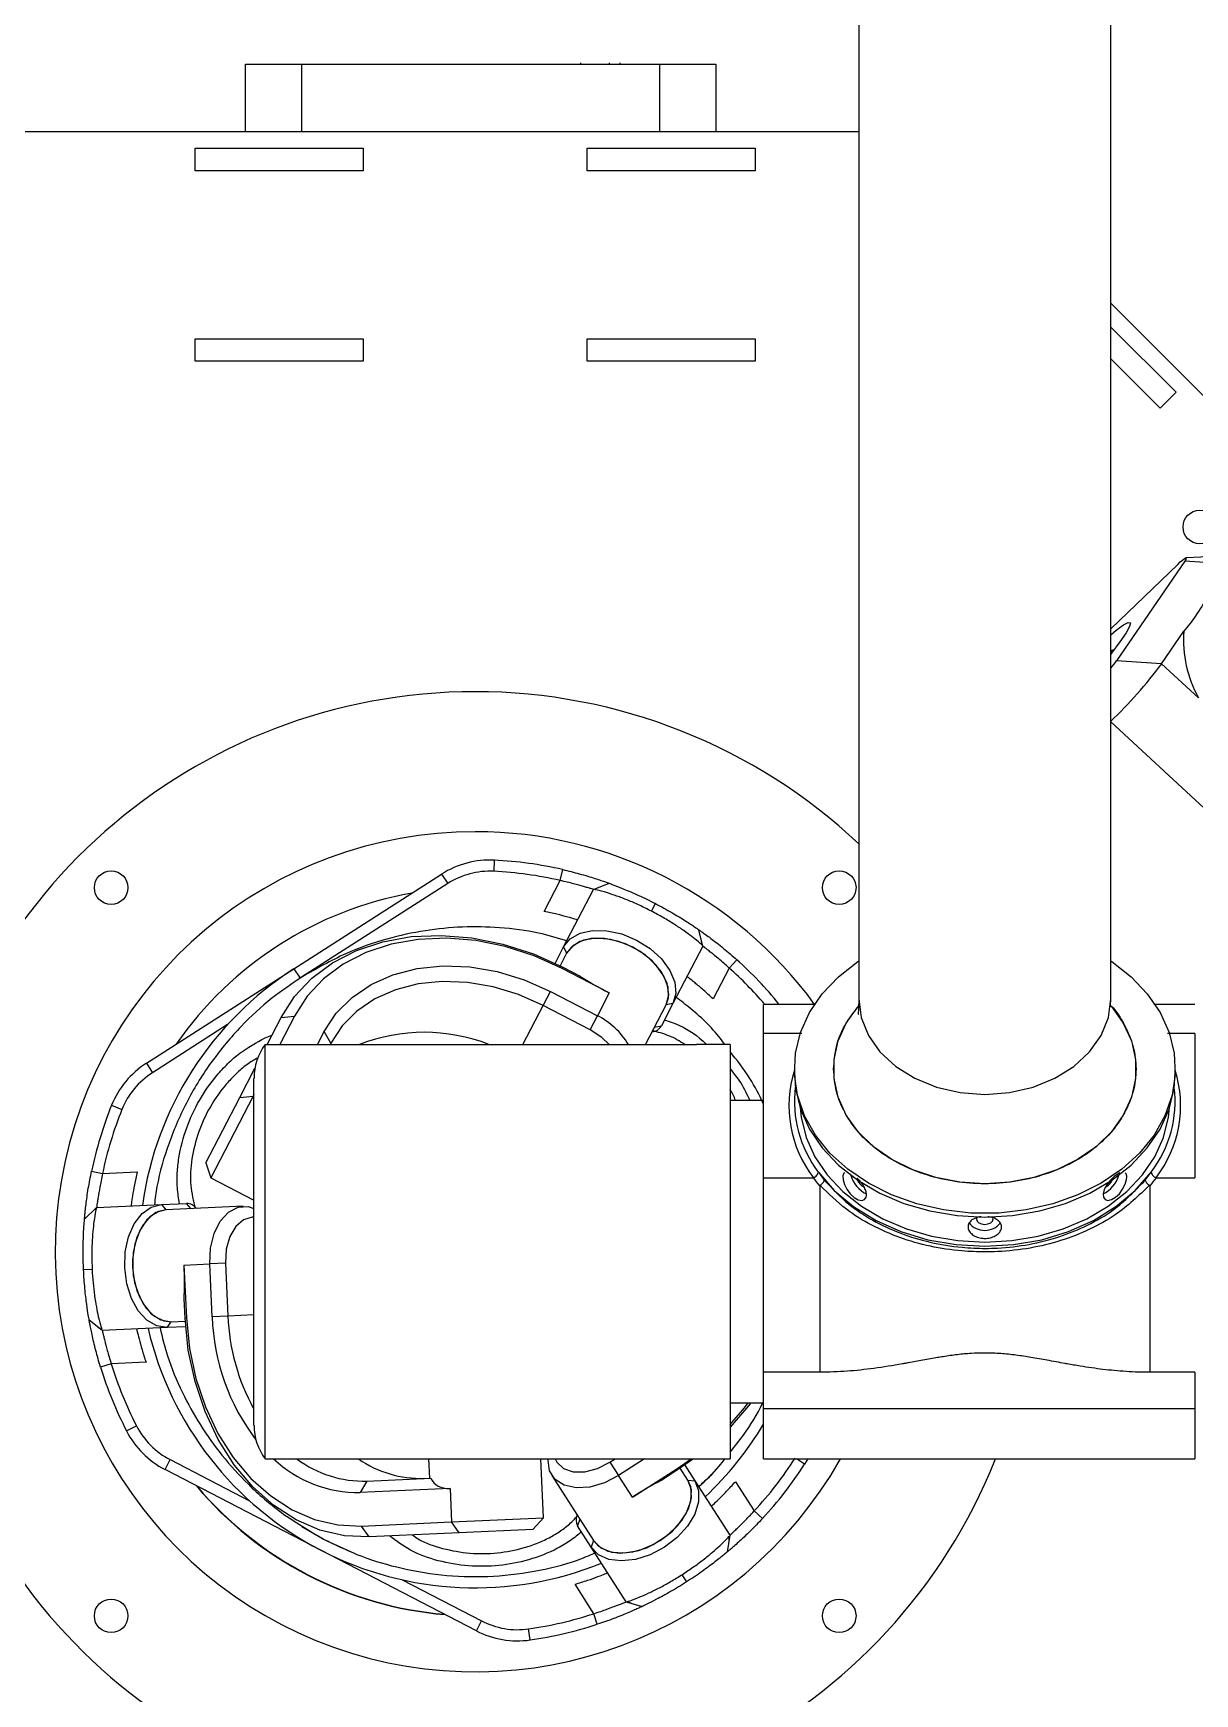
# Model space of a CAD drawing. Header units: millimetres. Extents: x 0 to 297, y 0 to 210.
# Drawn here: x 140.25 to 157.53, y 128.78 to 153.49 of the extents above; entities that cross this region are included whole.
import ezdxf

# ---------------------------------------------------------------- set-up
doc = ezdxf.new("R2010")
doc.units = ezdxf.units.MM

msp = doc.modelspace()

# ---------------------------------------------------------------- linework, layer by layer
at = {"color": 7, "linetype": 'Continuous', "lineweight": 25}
for p, q in [((152.53, 154.869), (152.53, 139.121)), ((156.28, 139.121), (156.28, 154.869)), ((143.405, 152.025), (143.405, 153.025)), ((143.405, 153.025), (144.239, 153.025)), ((144.239, 153.025), (149.572, 153.025)), ((144.239, 153.025), (144.239, 152.025)), ((148.393, 153.025), (148.393, 153.046)), ((148.815, 153.046), (148.815, 153.025)), ((148.98, 153.025), (148.98, 153.046)), ((149.572, 153.025), (150.405, 153.025)), ((149.572, 152.025), (149.572, 153.025)), ((150.405, 153.025), (150.405, 152.025)), ((139.918, 152.025), (152.53, 152.025)), ((142.655, 151.775), (145.155, 151.775)), ((142.655, 151.441), (142.655, 151.775)), ((142.655, 151.441), (142.655, 151.775)), ((142.655, 151.775), (145.155, 151.775)), ((145.155, 151.775), (145.155, 151.441)), ((145.155, 151.775), (145.155, 151.441)), ((148.489, 151.775), (150.989, 151.775)), ((148.489, 151.441), (148.489, 151.775)), ((148.489, 151.441), (148.489, 151.775)), ((148.489, 151.775), (150.989, 151.775)), ((150.989, 151.775), (150.989, 151.441)), ((150.989, 151.775), (150.989, 151.441)), ((145.155, 151.441), (142.655, 151.441)), ((145.155, 151.441), (142.655, 151.441)), ((150.989, 151.441), (148.489, 151.441)), ((150.989, 151.441), (148.489, 151.441)), ((156.28, 149.47), (159.786, 145.964)), ((156.28, 149.116), (157.252, 148.145)), ((156.28, 149.116), (157.252, 148.145)), ((142.655, 148.941), (145.155, 148.941)), ((142.655, 148.608), (142.655, 148.941)), ((142.655, 148.941), (145.155, 148.941)), ((142.655, 148.608), (142.655, 148.941)), ((145.155, 148.941), (145.155, 148.608)), ((145.155, 148.941), (145.155, 148.608)), ((148.489, 148.941), (150.989, 148.941)), ((148.489, 148.608), (148.489, 148.941)), ((148.489, 148.941), (150.989, 148.941)), ((148.489, 148.608), (148.489, 148.941)), ((150.989, 148.941), (150.989, 148.608)), ((150.989, 148.941), (150.989, 148.608)), ((145.155, 148.608), (142.655, 148.608)), ((145.155, 148.608), (142.655, 148.608)), ((150.989, 148.608), (148.489, 148.608)), ((150.989, 148.608), (148.489, 148.608)), ((157.016, 147.909), (156.28, 148.645)), ((157.016, 147.909), (156.28, 148.645)), ((157.252, 148.145), (157.016, 147.909)), ((157.252, 148.145), (157.016, 147.909)), ((156.28, 144.625), (157.277, 145.585)), ((157.38, 145.633), (156.366, 144.151)), ((158.05, 145.589), (157.38, 145.633)), ((158.099, 145.714), (157.399, 145.683)), ((157.037, 144.107), (157.366, 144.589)), ((156.327, 144.311), (156.28, 144.3)), ((157.037, 144.107), (156.366, 144.151)), ((157.586, 143.6), (157.037, 144.107)), ((156.28, 143.241), (159.322, 140.431)), ((147.107, 141.184), (147.099, 141.018)), ((144.126, 139.569), (146.323, 140.976)), ((146.413, 140.835), (144.236, 139.441)), ((146.323, 140.976), (146.413, 140.835)), ((147.848, 140.422), (148.086, 140.882)), ((148.086, 140.882), (148.124, 141.044)), ((148.581, 140.75), (148.814, 140.841)), ((148.137, 139.893), (148.581, 140.75)), ((148.655, 140.778), (148.595, 140.749)), ((149.445, 140.425), (149.504, 140.538)), ((150.209, 139.907), (150.149, 140.15)), ((148.011, 139.648), (148.137, 139.893)), ((148.137, 139.893), (148.182, 139.798)), ((150.209, 139.907), (149.765, 139.05)), ((150.2, 139.918), (150.19, 139.984)), ((148.182, 139.798), (148.085, 139.611)), ((150.714, 139.703), (150.603, 139.579)), ((141.929, 138.162), (144.126, 139.569)), ((144.126, 139.569), (144.216, 139.429)), ((144.23, 139.437), (144.202, 139.42)), ((148.127, 139.59), (148.117, 139.572)), ((148.816, 139.21), (148.117, 139.572)), ((148.127, 139.59), (148.382, 139.458)), ((150.603, 139.579), (150.364, 139.119)), ((147.833, 139.023), (147.941, 139.231)), ((147.941, 139.231), (148.64, 138.87)), ((148.816, 139.21), (148.64, 138.87)), ((144.132, 138.863), (143.914, 138.441)), ((143.935, 138.844), (144.132, 138.863)), ((147.532, 138.441), (147.833, 139.023)), ((148.532, 138.661), (147.833, 139.023)), ((148.532, 138.661), (148.64, 138.87)), ((149.357, 138.441), (149.662, 139.031)), ((149.765, 139.05), (149.593, 138.717)), ((149.765, 139.05), (149.662, 139.031)), ((151.876, 139.038), (151.114, 139.038)), ((157.53, 139.038), (156.921, 139.038)), ((143.138, 138.738), (142.019, 138.022)), ((143.726, 138.441), (143.935, 138.844)), ((144.477, 138.441), (144.576, 138.633)), ((144.675, 138.461), (144.576, 138.633)), ((149.49, 138.698), (149.593, 138.717)), ((151.114, 136.458), (151.114, 138.606)), ((151.684, 138.606), (151.114, 138.606)), ((157.53, 138.606), (157.122, 138.606)), ((157.53, 138.606), (157.53, 136.458)), ((157.53, 138.606), (157.53, 136.458)), ((143.697, 132.275), (143.697, 138.441)), ((143.697, 138.441), (150.114, 138.441)), ((143.697, 132.275), (143.697, 138.441)), ((143.698, 138.541), (143.798, 138.58)), ((144.675, 138.461), (144.665, 138.441)), ((150.614, 138.441), (150.114, 138.441)), ((150.614, 138.441), (150.614, 132.275)), ((141.929, 138.162), (142.019, 138.022)), ((143.319, 137.654), (143.543, 138.088)), ((143.53, 132.775), (143.53, 137.941)), ((151.572, 138.076), (151.572, 138.021)), ((157.239, 138.021), (157.239, 138.076)), ((142.815, 136.682), (143.319, 137.654)), ((143.516, 137.673), (142.887, 136.457)), ((143.319, 137.654), (143.516, 137.673)), ((143.53, 137.7), (143.516, 137.673)), ((143.53, 137.665), (143.516, 137.673)), ((141.411, 137.538), (141.566, 137.475)), ((151.114, 137.608), (150.614, 137.608)), ((142.815, 136.682), (142.887, 136.457)), ((141.113, 136.556), (141.276, 136.521)), ((141.276, 136.521), (141.794, 136.545)), ((142.887, 136.457), (143.53, 136.124)), ((151.114, 136.458), (151.856, 136.458)), ((151.929, 136.543), (152.017, 136.425)), ((156.794, 136.425), (156.882, 136.543)), ((156.955, 136.458), (157.53, 136.458)), ((141.189, 136.017), (141.009, 135.843)), ((141.184, 136.004), (141.132, 135.962)), ((141.189, 136.017), (142.153, 136.061)), ((142.153, 136.061), (142.528, 136.078)), ((142.153, 136.061), (142.221, 135.981)), ((143.369, 136.034), (142.221, 135.981)), ((142.595, 135.998), (142.528, 136.078)), ((154.53, 135.846), (154.527, 135.864)), ((142.489, 135.159), (142.872, 135.177)), ((142.489, 135.159), (142.525, 134.373)), ((143.106, 135.187), (142.872, 135.177)), ((142.908, 134.391), (142.872, 135.177)), ((143.106, 135.187), (143.142, 134.401)), ((141.122, 135.096), (140.995, 135.09)), ((142.505, 134.372), (142.492, 134.659)), ((143.53, 134.419), (143.142, 134.401)), ((141.273, 134.186), (141.078, 134.342)), ((141.211, 134.235), (141.267, 134.198)), ((142.237, 134.23), (141.273, 134.186)), ((142.237, 134.23), (142.297, 134.316)), ((142.513, 134.242), (142.237, 134.23)), ((142.297, 134.316), (142.507, 134.326)), ((142.505, 134.372), (142.525, 134.373)), ((143.142, 134.401), (142.908, 134.391)), ((141.406, 133.691), (141.247, 133.642)), ((141.924, 133.715), (141.406, 133.691)), ((151.952, 133.564), (151.114, 133.564)), ((151.114, 133.021), (151.114, 133.564)), ((157.53, 133.564), (156.859, 133.564)), ((157.53, 133.564), (157.53, 133.021)), ((157.53, 133.564), (157.53, 133.021)), ((150.614, 133.108), (151.114, 133.108)), ((157.53, 133.021), (151.114, 133.021)), ((151.114, 132.275), (151.114, 133.021)), ((157.53, 133.021), (157.53, 132.275)), ((157.53, 133.021), (157.53, 132.275)), ((141.634, 132.692), (141.782, 132.768)), ((142.207, 132.117), (142.283, 132.265)), ((142.283, 132.265), (143.463, 131.654)), ((143.697, 132.275), (150.114, 132.275)), ((146.129, 132.275), (146.143, 131.99)), ((147.838, 131.4), (147.798, 132.275)), ((148.828, 132.225), (148.905, 132.275)), ((148.828, 132.225), (148.954, 132.028)), ((149.34, 132.275), (148.954, 132.028)), ((149.823, 132.129), (150.036, 132.275)), ((150.071, 132.275), (149.834, 132.112)), ((149.943, 132.184), (150.091, 131.952)), ((150.114, 132.275), (150.614, 132.275)), ((151.114, 132.275), (157.53, 132.275)), ((151.725, 132.198), (151.606, 132.275)), ((151.771, 132.275), (151.725, 132.198)), ((144.523, 130.918), (142.207, 132.117)), ((145.208, 131.947), (145.109, 131.776)), ((145.208, 131.947), (146.164, 131.991)), ((147.964, 132.029), (148.583, 131.062)), ((149.161, 131.705), (148.954, 132.028)), ((149.161, 131.705), (149.823, 132.129)), ((149.834, 132.112), (149.593, 131.957)), ((149.834, 132.112), (149.823, 132.129)), ((149.987, 131.96), (149.874, 132.137)), ((149.987, 131.96), (150.091, 131.952)), ((150.091, 131.952), (150.612, 131.139)), ((150.694, 131.937), (150.974, 131.501)), ((146.448, 131.837), (145.109, 131.776)), ((146.448, 131.837), (146.47, 131.338)), ((150.974, 131.501), (151.096, 131.388)), ((144.245, 131.269), (144.562, 131.086)), ((145.132, 131.276), (146.47, 131.338)), ((145.246, 131.115), (145.132, 131.276)), ((146.47, 131.338), (147.838, 131.4)), ((146.585, 131.176), (146.47, 131.338)), ((147.679, 131.226), (146.585, 131.176)), ((147.679, 131.226), (147.838, 131.4)), ((148.381, 131.378), (148.345, 131.279)), ((148.547, 130.963), (148.345, 131.279)), ((144.585, 131.073), (144.615, 131.058)), ((144.657, 131.036), (144.975, 130.891)), ((146.585, 131.176), (145.246, 131.115)), ((148.583, 131.062), (148.547, 130.963)), ((149.068, 130.15), (148.547, 130.963)), ((150.612, 131.139), (150.574, 130.891)), ((150.6, 131.06), (150.604, 131.127)), ((146.84, 129.718), (144.523, 130.918)), ((145.737, 130.477), (146.917, 129.866)), ((149.899, 130.553), (149.967, 130.445)), ((148.587, 129.973), (148.308, 130.41)), ((148.639, 129.815), (148.587, 129.973)), ((149.068, 130.15), (149.308, 130.081)), ((149.082, 130.152), (149.144, 130.128)), ((146.84, 129.718), (146.917, 129.866)), ((147.64, 129.582), (147.617, 129.747))]:
    msp.add_line(p, q, dxfattribs=at)
at = {"color": 7, "linetype": 'Continuous', "lineweight": 25, "flags": 128}
for points in [[(157.277, 145.585), (157.315, 145.621), (157.348, 145.649), (157.373, 145.669), (157.392, 145.681), (157.402, 145.683), (157.403, 145.675), (157.395, 145.658), (157.38, 145.633)], [(156.28, 144.537), (156.361, 144.604), (156.47, 144.685), (156.541, 144.722), (156.572, 144.714), (156.561, 144.661), (156.508, 144.565), (156.417, 144.431), (156.29, 144.263), (156.28, 144.251)], [(156.28, 144.299), (156.293, 144.289), (156.285, 144.257)], [(148.137, 139.893), (148.235, 140.014), (148.382, 140.098), (148.567, 140.139), (148.779, 140.135), (149.002, 140.086), (149.222, 139.994), (149.424, 139.868), (149.593, 139.714), (149.719, 139.543), (149.792, 139.368), (149.808, 139.2), (149.765, 139.05)], [(143.935, 138.844), (144.135, 139.156), (144.392, 139.429), (144.701, 139.659), (145.055, 139.841), (145.448, 139.971), (145.871, 140.046), (146.315, 140.065), (146.772, 140.028), (147.233, 139.934), (147.688, 139.788), (148.127, 139.59)], [(148.117, 139.572), (147.7, 139.76), (147.268, 139.899), (146.83, 139.988), (146.395, 140.023), (145.972, 140.005), (145.57, 139.934), (145.197, 139.81), (144.86, 139.637), (144.567, 139.419), (144.322, 139.159), (144.132, 138.863)], [(149.662, 139.031), (149.702, 139.181), (149.678, 139.349), (149.593, 139.523), (149.454, 139.688), (149.271, 139.831), (149.061, 139.94), (148.839, 140.006), (148.624, 140.025), (148.433, 139.994), (148.281, 139.916), (148.182, 139.798)], [(149.168, 139.89), (148.96, 139.976), (148.748, 140.02), (148.549, 140.019), (148.378, 139.973), (148.248, 139.886), (148.182, 139.798)], [(149.662, 139.031), (149.697, 139.136), (149.692, 139.293), (149.631, 139.459), (149.517, 139.622), (149.359, 139.769), (149.168, 139.89)], [(144.576, 138.633), (144.755, 138.906), (144.99, 139.142), (145.273, 139.335), (145.598, 139.48), (145.958, 139.573), (146.343, 139.612), (146.743, 139.597), (147.15, 139.527), (147.553, 139.404), (147.941, 139.231)], [(156.28, 139.686), (156.296, 139.675), (156.583, 139.45), (156.824, 139.195), (157.013, 138.916), (157.147, 138.619), (157.222, 138.311), (157.237, 137.997), (157.192, 137.686), (157.087, 137.382), (156.925, 137.094), (156.71, 136.826), (156.445, 136.585), (156.137, 136.376), (155.792, 136.203), (155.418, 136.07), (155.021, 135.98), (154.612, 135.934), (154.199, 135.934), (153.789, 135.98), (153.393, 136.07), (153.019, 136.203), (152.674, 136.376), (152.366, 136.585), (152.101, 136.826), (151.886, 137.094), (151.724, 137.382), (151.619, 137.686), (151.574, 137.997), (151.589, 138.311), (151.664, 138.619), (151.798, 138.916), (151.987, 139.195), (152.228, 139.45), (152.515, 139.675), (152.53, 139.686)], [(147.833, 139.023), (147.469, 139.185), (147.091, 139.3), (146.709, 139.366), (146.333, 139.38), (145.972, 139.343), (145.634, 139.256), (145.329, 139.12), (145.063, 138.939), (144.843, 138.718), (144.675, 138.461)], [(152.53, 139.121), (152.566, 138.844), (152.673, 138.577), (152.846, 138.331), (153.08, 138.116), (153.364, 137.939), (153.688, 137.808), (154.04, 137.727), (154.405, 137.7), (154.771, 137.727), (155.123, 137.808), (155.447, 137.939), (155.731, 138.116), (155.964, 138.331), (156.138, 138.577), (156.244, 138.844), (156.28, 139.121), (156.28, 139.121)], [(156.273, 139.027), (156.289, 139.009), (156.466, 138.761), (156.587, 138.494), (156.648, 138.217), (156.648, 137.935), (156.587, 137.657), (156.466, 137.391), (156.289, 137.143), (156.061, 136.921), (155.787, 136.73), (155.476, 136.576), (155.136, 136.463), (154.776, 136.394), (154.405, 136.37), (154.035, 136.394), (153.675, 136.463), (153.334, 136.576), (153.023, 136.73), (152.75, 136.921), (152.522, 137.143), (152.345, 137.391), (152.224, 137.657), (152.163, 137.935), (152.163, 138.217), (152.224, 138.494), (152.345, 138.761), (152.504, 138.988)], [(148.816, 138.441), (148.705, 138.548), (148.532, 138.661)], [(151.572, 138.021), (151.589, 137.787), (151.664, 137.478), (151.798, 137.181), (151.987, 136.903), (152.228, 136.648), (152.515, 136.422), (152.842, 136.23), (153.203, 136.077), (153.589, 135.965), (153.993, 135.897), (154.405, 135.874)], [(154.405, 135.874), (154.818, 135.897), (155.222, 135.965), (155.608, 136.077), (155.969, 136.23), (156.296, 136.422), (156.583, 136.648), (156.824, 136.903), (157.013, 137.181), (157.147, 137.478), (157.222, 137.787), (157.239, 138.021)], [(151.658, 137.497), (151.672, 137.359), (151.745, 137.059), (151.874, 136.771), (152.058, 136.501), (152.292, 136.253), (152.57, 136.034), (152.888, 135.848), (153.238, 135.699), (153.613, 135.59), (154.005, 135.524), (154.405, 135.502)], [(154.405, 135.502), (154.806, 135.524), (155.198, 135.59), (155.573, 135.699), (155.923, 135.848), (156.24, 136.034), (156.519, 136.253), (156.753, 136.501), (156.936, 136.771), (157.066, 137.059), (157.139, 137.359), (157.153, 137.497)], [(151.929, 136.543), (152.166, 136.271), (152.454, 136.029), (152.787, 135.824), (153.158, 135.658), (153.558, 135.537), (153.977, 135.464), (154.405, 135.439), (154.834, 135.464), (155.253, 135.537), (155.653, 135.658), (156.023, 135.824), (156.357, 136.029), (156.645, 136.271), (156.882, 136.543)], [(152.317, 136.531), (152.308, 136.526), (152.293, 136.487), (152.296, 136.43), (152.317, 136.361), (152.354, 136.288), (152.404, 136.22), (152.462, 136.166), (152.521, 136.132), (152.575, 136.121), (152.617, 136.134), (152.641, 136.17), (152.646, 136.202), (152.646, 136.202)], [(156.416, 136.53), (156.389, 136.519), (156.33, 136.477), (156.272, 136.42), (156.221, 136.353), (156.184, 136.285), (156.166, 136.221), (156.17, 136.169), (156.195, 136.134), (156.237, 136.121), (156.291, 136.133), (156.351, 136.168), (156.408, 136.222), (156.457, 136.289), (156.494, 136.362), (156.515, 136.431), (156.519, 136.47), (156.519, 136.47)], [(142.237, 134.23), (142.084, 134.254), (141.937, 134.339), (141.809, 134.479), (141.707, 134.664), (141.638, 134.882), (141.607, 135.118), (141.616, 135.356), (141.664, 135.58), (141.749, 135.774), (141.865, 135.925), (142.002, 136.023), (142.153, 136.061)], [(142.221, 135.981), (142.072, 135.94), (141.938, 135.835), (141.83, 135.675), (141.756, 135.472), (141.724, 135.243), (141.735, 135.006), (141.788, 134.78), (141.88, 134.585), (142.002, 134.435), (142.145, 134.343), (142.297, 134.316)], [(142.221, 135.981), (142.113, 135.958), (141.979, 135.876), (141.866, 135.74), (141.782, 135.56), (141.733, 135.349), (141.724, 135.124)], [(142.872, 135.177), (142.883, 135.412), (142.936, 135.631), (143.028, 135.814), (143.15, 135.948), (143.293, 136.022), (143.445, 136.029), (143.53, 136.003)], [(143.53, 135.873), (143.504, 135.873), (143.373, 135.834), (143.258, 135.734), (143.17, 135.583), (143.118, 135.394), (143.106, 135.187)], [(154.283, 135.863), (154.28, 135.846), (154.29, 135.815), (154.317, 135.788), (154.358, 135.771), (154.405, 135.764), (154.453, 135.771), (154.494, 135.788), (154.521, 135.815), (154.53, 135.846)], [(141.724, 135.124), (141.754, 134.9), (141.822, 134.695), (141.922, 134.523), (142.047, 134.398), (142.188, 134.328), (142.297, 134.316)], [(145.246, 131.115), (144.877, 131.132), (144.511, 131.218), (144.158, 131.37), (143.823, 131.586), (143.515, 131.861), (143.238, 132.19), (142.999, 132.566), (142.803, 132.98), (142.653, 133.426), (142.553, 133.893), (142.505, 134.372)], [(142.525, 134.373), (142.571, 133.917), (142.666, 133.473), (142.809, 133.05), (142.995, 132.656), (143.222, 132.299), (143.485, 131.986), (143.779, 131.725), (144.097, 131.519), (144.433, 131.374), (144.78, 131.293), (145.132, 131.276)], [(150.614, 132.786), (150.828, 133.036), (150.882, 133.108)], [(150.923, 133.108), (150.891, 133.066), (150.614, 132.748)], [(148.954, 132.028), (148.745, 131.919), (148.529, 131.856), (148.324, 131.844), (148.147, 131.883), (148.012, 131.97), (147.93, 132.098), (147.907, 132.257), (147.908, 132.275)], [(148.011, 132.275), (148.035, 132.227), (148.134, 132.133), (148.278, 132.083), (148.454, 132.083), (148.643, 132.132), (148.828, 132.225)], [(150.091, 131.952), (150.147, 131.806), (150.147, 131.637), (150.09, 131.456), (149.981, 131.275), (149.826, 131.106), (149.637, 130.961), (149.427, 130.85), (149.209, 130.78), (148.998, 130.757), (148.81, 130.781), (148.656, 130.851), (148.547, 130.963)], [(148.583, 131.062), (148.693, 130.953), (148.851, 130.889), (149.044, 130.876), (149.256, 130.914), (149.471, 131.001), (149.671, 131.129), (149.839, 131.287), (149.963, 131.464), (150.032, 131.645), (150.04, 131.815), (149.987, 131.96)], [(149.574, 131.06), (149.752, 131.198), (149.896, 131.359), (149.995, 131.532), (150.041, 131.703), (150.031, 131.859), (149.987, 131.96)], [(148.583, 131.062), (148.657, 130.979), (148.795, 130.905), (148.969, 130.875), (149.167, 130.892), (149.374, 130.955), (149.574, 131.06)]]:
    msp.add_lwpolyline(points, dxfattribs=at)
at = {"color": 7, "linetype": 'Continuous', "lineweight": 25}
for centre in [(157.605, 146.141), (141.405, 140.775), (152.239, 140.775), (141.405, 129.941), (152.239, 129.941)]:
    msp.add_circle(centre, 0.25, dxfattribs=at)
for centre, radius, start, end in [((159.12, 144.459), 1.758, 175.7626, 209.2333), ((151.533, 148.214), 6.868, 313.6695, 323.2705), ((155.159, 145.006), 1.48, 319.2791, 324.6723), ((146.822, 135.358), 8.333, 90, 338.2844), ((146.822, 135.358), 8.333, 46.7644, 90), ((146.822, 135.358), 6.25, 90, 330.4401), ((146.822, 135.358), 6.25, 36.0837, 90), ((147.042, 139.853), 1.333, 87.1985, 122.6295), ((146.822, 135.358), 5.833, 77.107, 87.1985), ((147.042, 139.853), 1.167, 87.1985, 122.6295), ((146.822, 135.358), 5.667, 77.107, 87.1985), ((146.822, 135.358), 5.417, 100.0096, 145.2494), ((146.822, 135.358), 5.833, 39.1907, 48.152), ((146.822, 135.358), 5, 122.6295, 172.0655), ((146.822, 135.358), 5.667, 40.5706, 48.152), ((148.162, 137.892), 1.088, 30.3048, 63.9283), ((146.064, 135.98), 2.643, 68.6579, 111.3421), ((149.437, 138.811), 0.182, 275.3697, 328.9775), ((144.364, 137.941), 0.833, 143.1301, 180), ((142.648, 137.039), 1.333, 122.6295, 158.0604), ((142.648, 137.039), 1.167, 122.6295, 158.0604), ((153.251, 137.531), 1.76, 162.5995, 217.5369), ((155.559, 137.531), 1.76, 322.4631, 17.4005), ((153.308, 137.595), 1.735, 173.0666, 217.3015), ((155.512, 137.592), 1.725, 322.5748, 7.0571), ((146.822, 135.358), 5.833, 158.0604, 168.152), ((146.822, 135.358), 5.667, 158.0604, 168.152), ((152.842, 136.621), 0.449, 196.1596, 243.7401), ((152.716, 136.525), 0.231, 204.827, 242.2544), ((155.969, 136.622), 0.449, 295.9082, 343.7917), ((156.094, 136.525), 0.232, 298.0842, 335.1406), ((142.525, 135.896), 0.182, 35.3697, 88.9775), ((154.405, 135.974), 0.299, 218.7244, 321.1441), ((146.822, 135.358), 5, 193.1935, 292.0655), ((146.108, 134.495), 3.201, 181.8599, 217.2545), ((146.259, 134.523), 3.119, 182.2378, 208.7393), ((146.822, 135.358), 5.667, 197.107, 207.1985), ((146.822, 135.358), 5.833, 197.107, 207.1985), ((142.82, 133.301), 1.333, 207.1985, 242.6295), ((142.82, 133.301), 1.167, 207.1985, 242.6295), ((144.364, 132.775), 0.833, 180, 216.8699), ((146.822, 135.358), 5, 313.1935, 329.13), ((145.078, 133.604), 1.828, 226.6295, 270.9637), ((145.158, 133.588), 1.642, 233.1279, 271.7338), ((146.013, 133.617), 1.631, 235.3597, 271.8078), ((146.822, 135.358), 5.667, 317.107, 327.1985), ((146.822, 135.358), 5.833, 317.107, 327.1985), ((146.822, 135.358), 5.417, 220.0096, 265.2494), ((146.822, 135.358), 5.413, 220.1139, 265.1451), ((148.505, 131.367), 0.182, 155.3697, 208.9775), ((146.822, 135.358), 5.667, 278.0604, 288.152), ((147.453, 130.902), 1.333, 242.6295, 278.0604), ((147.453, 130.902), 1.167, 242.6295, 278.0604), ((146.822, 135.358), 5.833, 278.0604, 288.152)]:
    msp.add_arc(centre, radius, start, end, dxfattribs=at)
for centre, major_axis, ratio, start_param, end_param in [((148.863, 139.301), (0.74, -0.383), 0.123257, 4.068888, 4.712389), ((142.387, 135.154), (-0.038, 0.832), 0.123257, 4.068888, 4.712389), ((146.944, 132.694), (0.72, 0.789), 0.466308, 2.934424, 3.577925), ((149.216, 131.619), (0.702, 0.449), 0.123257, 0.927295, 1.570796)]:
    msp.add_ellipse(centre, major_axis=major_axis, ratio=ratio, start_param=start_param, end_param=end_param, dxfattribs=at)
for points, knots in [([(157.721, 145.108), (157.664, 145.008), (157.564, 144.834), (157.426, 144.662), (157.366, 144.589)], [0, 0, 0, 0, 0.571345, 1, 1, 1, 1]), ([(148.581, 140.75), (148.579, 140.75), (148.575, 140.751), (148.545, 140.761), (148.498, 140.775), (148.418, 140.798), (148.312, 140.827), (148.191, 140.857), (148.122, 140.873), (148.086, 140.882)], [0, 0, 0, 0, 0.12686, 0.25359, 0.380356, 0.507326, 0.733758, 0.861976, 1, 1, 1, 1]), ([(148.124, 141.044), (148.208, 141.024), (148.339, 140.992), (148.498, 140.946), (148.608, 140.912), (148.698, 140.882), (148.764, 140.859), (148.807, 140.843), (148.812, 140.842), (148.814, 140.841)], [0, 0, 0, 0, 0.2349248, 0.3651316, 0.4917496, 0.6198952, 0.7475113, 0.8731456, 1, 1, 1, 1]), ([(148.814, 140.841), (148.832, 140.834), (148.868, 140.821), (148.997, 140.771), (149.134, 140.714), (149.251, 140.662), (149.376, 140.604), (149.461, 140.56), (149.504, 140.538)], [0, 0, 0, 0, 0.263778, 0.520193, 0.645554, 0.765528, 0.883381, 1, 1, 1, 1]), ([(149.445, 140.425), (149.385, 140.455), (149.265, 140.516), (149.087, 140.592), (148.923, 140.654), (148.759, 140.708), (148.634, 140.743), (148.614, 140.744), (148.606, 140.745)], [0, 0, 0, 0, 0.140087, 0.282914, 0.430545, 0.584852, 0.828685, 1, 1, 1, 1]), ([(148.346, 140.295), (148.344, 140.295), (148.34, 140.297), (148.3, 140.309), (148.209, 140.336), (148.043, 140.38), (147.913, 140.408), (147.848, 140.422)], [0, 0, 0, 0, 0.124942, 0.251618, 0.500249, 0.74902, 1, 1, 1, 1]), ([(150.209, 139.907), (150.202, 139.916), (150.188, 139.933), (150.073, 140.028), (149.933, 140.132), (149.788, 140.229), (149.623, 140.33), (149.504, 140.393), (149.445, 140.425)], [0, 0, 0, 0, 0.25905, 0.477364, 0.615229, 0.747147, 0.87479, 1, 1, 1, 1]), ([(149.504, 140.538), (149.546, 140.516), (149.631, 140.471), (149.751, 140.403), (149.86, 140.338), (149.986, 140.259), (150.102, 140.182), (150.133, 140.161), (150.149, 140.15)], [0, 0, 0, 0, 0.116332, 0.233867, 0.353896, 0.479334, 0.735522, 1, 1, 1, 1]), ([(148.185, 139.985), (148.046, 140.026), (147.72, 140.123), (147.196, 140.186), (146.632, 140.199), (146.069, 140.144), (145.486, 140.016), (144.861, 139.799), (144.458, 139.568), (144.242, 139.445)], [0, 0, 0, 0, 0.106002, 0.248615, 0.383545, 0.518471, 0.661074, 0.819028, 1, 1, 1, 1]), ([(150.149, 140.15), (150.151, 140.148), (150.155, 140.145), (150.192, 140.119), (150.249, 140.079), (150.324, 140.023), (150.415, 139.954), (150.545, 139.85), (150.648, 139.761), (150.714, 139.703)], [0, 0, 0, 0, 0.1262094, 0.2514771, 0.3784105, 0.5059345, 0.6324936, 0.7626466, 1, 1, 1, 1]), ([(150.603, 139.579), (150.575, 139.604), (150.522, 139.651), (150.427, 139.732), (150.342, 139.802), (150.277, 139.854), (150.239, 139.884), (150.214, 139.903), (150.211, 139.905), (150.209, 139.907)], [0, 0, 0, 0, 0.138551, 0.267333, 0.494989, 0.621274, 0.747426, 0.873613, 1, 1, 1, 1]), ([(144.242, 139.445), (144.092, 139.343), (143.77, 139.125), (143.32, 138.708), (142.893, 138.201), (142.529, 137.617), (142.257, 136.986), (142.099, 136.46), (142.06, 136.147), (142.049, 136.056)], [0, 0, 0, 0, 0.130814, 0.279538, 0.440197, 0.60682, 0.773439, 0.934086, 1, 1, 1, 1]), ([(150.364, 139.119), (150.315, 139.164), (150.218, 139.254), (150.086, 139.364), (150.012, 139.423), (149.978, 139.448), (149.975, 139.451), (149.974, 139.452)], [0, 0, 0, 0, 0.250784, 0.499275, 0.748127, 0.874983, 1, 1, 1, 1]), ([(150.538, 138.441), (150.525, 138.459), (150.381, 138.658), (150.136, 138.897), (149.886, 139.087), (149.813, 139.142)], [0, 0, 0, 0, 0.066514, 0.728835, 1, 1, 1, 1]), ([(152.53, 139.121), (152.53, 139.08), (152.528, 139.003), (152.524, 138.925), (152.52, 138.885), (152.526, 138.89), (152.527, 138.89)], [0, 0, 0, 0, 0.358056, 0.670905, 0.935157, 1, 1, 1, 1]), ([(156.269, 139.031), (156.271, 139.034), (156.281, 139.051), (156.281, 139.09), (156.28, 139.121)], [0, 0, 0, 0, 0.198234, 1, 1, 1, 1]), ([(151.114, 138.606), (151.114, 138.699), (151.114, 138.841), (151.114, 138.951), (151.114, 139.024), (151.114, 139.031), (151.114, 139.036)], [0, 0, 0, 0, 0.335456, 0.509615, 0.693993, 1, 1, 1, 1]), ([(156.268, 139.031), (156.271, 139.028), (156.367, 138.94), (156.492, 138.73), (156.628, 138.411), (156.67, 138.076), (156.626, 137.741), (156.497, 137.419), (156.288, 137.122), (156.007, 136.862), (155.663, 136.649), (155.272, 136.49), (154.847, 136.392), (154.405, 136.359), (153.964, 136.392), (153.539, 136.49), (153.147, 136.649), (152.804, 136.862), (152.522, 137.122), (152.314, 137.419), (152.18, 137.741), (152.164, 137.964), (152.155, 138.076)], [0, 0, 0, 0, 0.001466, 0.05402, 0.106575, 0.159129, 0.211683, 0.264238, 0.316792, 0.369347, 0.421901, 0.474456, 0.52701, 0.579565, 0.632119, 0.684673, 0.737228, 0.789782, 0.842337, 0.894891, 0.947446, 1, 1, 1, 1]), ([(152.155, 138.076), (152.164, 138.187), (152.181, 138.41), (152.309, 138.731), (152.456, 138.921), (152.528, 139.014)], [0, 0, 0, 0, 0.336858, 0.673715, 1, 1, 1, 1]), ([(149.942, 138.441), (149.904, 138.466), (149.791, 138.539), (149.627, 138.603), (149.502, 138.636), (149.463, 138.646)], [0, 0, 0, 0, 0.2615935, 0.7647872, 1, 1, 1, 1]), ([(149.639, 138.806), (149.677, 138.794), (149.865, 138.739), (150.081, 138.614), (150.231, 138.474), (150.265, 138.441)], [0, 0, 0, 0, 0.165063, 0.807793, 1, 1, 1, 1]), ([(142.424, 136.074), (142.411, 136.152), (142.384, 136.302), (142.386, 136.531), (142.418, 136.832), (142.515, 137.202), (142.708, 137.617), (142.927, 137.933), (143.138, 138.158), (143.368, 138.364), (143.567, 138.47), (143.698, 138.541)], [0, 0, 0, 0, 0.081317, 0.155973, 0.231604, 0.386932, 0.538177, 0.689419, 0.77042, 0.848982, 1, 1, 1, 1]), ([(143.592, 138.243), (143.534, 138.211), (143.413, 138.145), (143.26, 138.004), (143.069, 137.804), (142.869, 137.519), (142.695, 137.143), (142.597, 136.745), (142.571, 136.357), (142.628, 136.115), (142.655, 136.001)], [0, 0, 0, 0, 0.076425, 0.158653, 0.238327, 0.394898, 0.556159, 0.712327, 0.864117, 1, 1, 1, 1]), ([(151.114, 137.556), (151.05, 137.685), (150.912, 137.964), (150.718, 138.208), (150.614, 138.339)], [0, 0, 0, 0, 0.462983, 1, 1, 1, 1]), ([(150.614, 138.079), (150.67, 138.011), (150.789, 137.867), (150.867, 137.697), (150.908, 137.608)], [0, 0, 0, 0, 0.473235, 1, 1, 1, 1]), ([(150.697, 137.608), (150.674, 137.665), (150.651, 137.722), (150.614, 137.77), (150.614, 137.77)], [0, 0, 0, 0, 0.994782, 1, 1, 1, 1]), ([(141.009, 135.843), (141.009, 135.846), (141.01, 135.851), (141.013, 135.896), (141.02, 135.965), (141.031, 136.059), (141.045, 136.172), (141.07, 136.336), (141.096, 136.47), (141.113, 136.556)], [0, 0, 0, 0, 0.126209, 0.251477, 0.378411, 0.505935, 0.632494, 0.762647, 1, 1, 1, 1]), ([(141.276, 136.521), (141.269, 136.485), (141.255, 136.416), (141.232, 136.293), (141.213, 136.185), (141.201, 136.102), (141.194, 136.054), (141.19, 136.023), (141.19, 136.019), (141.189, 136.017)], [0, 0, 0, 0, 0.138551, 0.267332, 0.494989, 0.621273, 0.747426, 0.873613, 1, 1, 1, 1]), ([(141.794, 136.545), (141.779, 136.48), (141.75, 136.351), (141.721, 136.182), (141.707, 136.088), (141.701, 136.046), (141.701, 136.042), (141.701, 136.04)], [0, 0, 0, 0, 0.2507843, 0.4992754, 0.7481275, 0.874983, 1, 1, 1, 1]), ([(151.114, 133.564), (151.114, 133.658), (151.114, 133.843), (151.114, 134.128), (151.114, 134.395), (151.114, 134.636), (151.114, 134.933), (151.114, 135.223), (151.114, 135.497), (151.114, 135.7), (151.114, 135.902), (151.114, 136.172), (151.114, 136.343), (151.114, 136.458)], [0, 0, 0, 0, 0.125251, 0.248602, 0.334721, 0.417798, 0.498535, 0.628852, 0.689856, 0.748951, 0.813023, 0.874513, 1, 1, 1, 1]), ([(151.952, 136.339), (151.919, 136.379), (151.886, 136.42), (151.856, 136.458), (151.856, 136.458)], [0, 0, 0, 0, 0.999972, 1, 1, 1, 1]), ([(151.955, 136.347), (151.963, 136.352), (151.978, 136.362), (151.998, 136.382), (152.012, 136.403), (152.017, 136.417), (152.017, 136.424), (152.017, 136.425)], [0, 0, 0, 0, 0.239066, 0.478129, 0.717267, 0.98235, 1, 1, 1, 1]), ([(152.017, 136.425), (152.133, 136.3), (152.341, 136.075), (152.736, 135.817), (153.144, 135.626), (153.593, 135.49), (154.02, 135.421), (154.359, 135.405), (154.692, 135.414), (155.069, 135.459), (155.521, 135.574), (155.944, 135.748), (156.399, 136.011), (156.644, 136.268), (156.794, 136.425)], [0, 0, 0, 0, 0.1037101, 0.1866316, 0.2719594, 0.3548795, 0.4402039, 0.5015998, 0.5336866, 0.6165938, 0.701905, 0.784283, 0.8690173, 1, 1, 1, 1]), ([(152.646, 136.202), (152.644, 136.222), (152.639, 136.261), (152.606, 136.331), (152.561, 136.397), (152.525, 136.434), (152.508, 136.451)], [0, 0, 0, 0, 0.2588403, 0.5176547, 0.7771424, 1, 1, 1, 1]), ([(156.519, 136.47), (156.517, 136.488), (156.515, 136.516), (156.499, 136.527), (156.493, 136.531)], [0, 0, 0, 0, 0.615318, 1, 1, 1, 1]), ([(156.794, 136.425), (156.794, 136.424), (156.794, 136.417), (156.799, 136.403), (156.813, 136.382), (156.833, 136.362), (156.848, 136.352), (156.856, 136.347)], [0, 0, 0, 0, 0.01765, 0.282735, 0.521873, 0.760935, 1, 1, 1, 1]), ([(156.955, 136.458), (156.955, 136.458), (156.925, 136.42), (156.892, 136.379), (156.859, 136.339)], [0, 0, 0, 0, 0.000028, 1, 1, 1, 1]), ([(151.955, 136.347), (151.954, 136.346), (151.953, 136.345), (151.952, 136.343), (151.952, 136.341), (151.952, 136.339), (151.952, 136.339)], [0, 0, 0, 0, 0.1852018, 0.4225688, 0.8556095, 1, 1, 1, 1]), ([(151.952, 136.339), (151.952, 136.294), (151.952, 136.151), (151.952, 135.868), (151.952, 135.486), (151.952, 135.072), (151.952, 134.651), (151.952, 134.247), (151.952, 133.878), (151.952, 133.668), (151.952, 133.564)], [0, 0, 0, 0, 0.049991, 0.157194, 0.27716, 0.410457, 0.554709, 0.705035, 0.85538, 1, 1, 1, 1]), ([(156.856, 136.347), (156.696, 136.192), (156.436, 135.942), (155.968, 135.683), (155.542, 135.515), (155.079, 135.403), (154.699, 135.362), (154.358, 135.353), (154.021, 135.367), (153.589, 135.431), (153.137, 135.559), (152.716, 135.746), (152.306, 135.999), (152.08, 136.223), (151.955, 136.347)], [0, 0, 0, 0, 0.132511, 0.21483, 0.299358, 0.381822, 0.466572, 0.498425, 0.559393, 0.641903, 0.7267, 0.809645, 0.894856, 1, 1, 1, 1]), ([(156.859, 136.339), (156.859, 136.34), (156.859, 136.342), (156.858, 136.344), (156.857, 136.346), (156.856, 136.346), (156.856, 136.347)], [0, 0, 0, 0, 0.356765, 0.716578, 0.907676, 1, 1, 1, 1]), ([(156.859, 136.339), (156.859, 136.294), (156.859, 136.151), (156.859, 135.868), (156.859, 135.486), (156.859, 135.072), (156.859, 134.651), (156.859, 134.247), (156.859, 133.878), (156.859, 133.668), (156.859, 133.564)], [0, 0, 0, 0, 0.049991, 0.157194, 0.27716, 0.410457, 0.554709, 0.705035, 0.85538, 1, 1, 1, 1]), ([(141.189, 136.017), (141.185, 136.006), (141.177, 135.986), (141.152, 135.838), (141.132, 135.666), (141.121, 135.491), (141.116, 135.298), (141.12, 135.163), (141.122, 135.096)], [0, 0, 0, 0, 0.25905, 0.477364, 0.615229, 0.747147, 0.87479, 1, 1, 1, 1]), ([(140.995, 135.09), (140.993, 135.138), (140.989, 135.234), (140.988, 135.372), (140.99, 135.499), (140.995, 135.648), (141.004, 135.787), (141.007, 135.824), (141.009, 135.843)], [0, 0, 0, 0, 0.116332, 0.233867, 0.353896, 0.479334, 0.735522, 1, 1, 1, 1]), ([(154.352, 135.879), (154.351, 135.879), (154.322, 135.878), (154.27, 135.861), (154.206, 135.829), (154.165, 135.782), (154.151, 135.728), (154.165, 135.672), (154.207, 135.621), (154.271, 135.581), (154.341, 135.56), (154.387, 135.557), (154.405, 135.556)], [0, 0, 0, 0, 0.003668, 0.118474, 0.233601, 0.349067, 0.464359, 0.579232, 0.694098, 0.809377, 0.924846, 1, 1, 1, 1]), ([(154.405, 135.556), (154.433, 135.558), (154.49, 135.562), (154.564, 135.593), (154.621, 135.637), (154.654, 135.691), (154.658, 135.747), (154.635, 135.799), (154.585, 135.841), (154.521, 135.87), (154.472, 135.876), (154.451, 135.879)], [0, 0, 0, 0, 0.113743, 0.227475, 0.3415, 0.455722, 0.569623, 0.683187, 0.796923, 0.911071, 1, 1, 1, 1]), ([(141.078, 134.342), (141.075, 134.361), (141.068, 134.398), (141.046, 134.535), (141.028, 134.683), (141.014, 134.809), (141.002, 134.947), (140.997, 135.043), (140.995, 135.09)], [0, 0, 0, 0, 0.263778, 0.520193, 0.645554, 0.765528, 0.883381, 1, 1, 1, 1]), ([(141.122, 135.096), (141.126, 135.029), (141.134, 134.894), (141.157, 134.703), (141.185, 134.53), (141.22, 134.361), (141.253, 134.235), (141.261, 134.217), (141.265, 134.21)], [0, 0, 0, 0, 0.140087, 0.282914, 0.430545, 0.584852, 0.828685, 1, 1, 1, 1]), ([(141.247, 133.642), (141.222, 133.725), (141.184, 133.855), (141.145, 134.016), (141.12, 134.128), (141.101, 134.22), (141.087, 134.289), (141.079, 134.334), (141.078, 134.339), (141.078, 134.342)], [0, 0, 0, 0, 0.234925, 0.365132, 0.49175, 0.619895, 0.747511, 0.873146, 1, 1, 1, 1]), ([(141.273, 134.186), (141.274, 134.184), (141.275, 134.18), (141.282, 134.149), (141.293, 134.101), (141.313, 134.02), (141.341, 133.914), (141.375, 133.794), (141.396, 133.726), (141.406, 133.691)], [0, 0, 0, 0, 0.12686, 0.25359, 0.380356, 0.507326, 0.733758, 0.861976, 1, 1, 1, 1]), ([(141.785, 134.209), (141.785, 134.207), (141.786, 134.203), (141.795, 134.162), (141.818, 134.07), (141.862, 133.904), (141.903, 133.778), (141.924, 133.715)], [0, 0, 0, 0, 0.124942, 0.251618, 0.500249, 0.74902, 1, 1, 1, 1]), ([(142.133, 134.225), (142.167, 134.085), (142.246, 133.755), (142.452, 133.271), (142.723, 132.776), (143.051, 132.316), (143.453, 131.875), (143.953, 131.442), (144.353, 131.208), (144.567, 131.083)], [0, 0, 0, 0, 0.105514, 0.24818, 0.383156, 0.518136, 0.660812, 0.818874, 1, 1, 1, 1]), ([(156.859, 133.564), (156.802, 133.565), (156.686, 133.566), (156.51, 133.575), (156.335, 133.589), (156.164, 133.607), (155.995, 133.63), (155.818, 133.657), (155.685, 133.68), (155.522, 133.709), (155.342, 133.742), (155.099, 133.786), (154.87, 133.821), (154.642, 133.845), (154.418, 133.854), (154.202, 133.847), (153.994, 133.828), (153.828, 133.804), (153.695, 133.782), (153.594, 133.765), (153.45, 133.739), (153.32, 133.715), (153.223, 133.697), (153.195, 133.692), (153.185, 133.69), (153.182, 133.69), (153.181, 133.69), (153.18, 133.69), (153.18, 133.69), (153.18, 133.689), (153.18, 133.689), (153.18, 133.689), (153.18, 133.689), (153.18, 133.689), (153.039, 133.665), (152.768, 133.621), (152.358, 133.574), (152.088, 133.568), (151.952, 133.564)], [0, 0, 0, 0, 0.034342, 0.069588, 0.10582, 0.139907, 0.17327, 0.209602, 0.24893, 0.255441, 0.311434, 0.361039, 0.40671, 0.452422, 0.499167, 0.540846, 0.581893, 0.62517, 0.64283, 0.663762, 0.68797, 0.732216, 0.744723, 0.748572, 0.750028, 0.750509, 0.75069, 0.750763, 0.750795, 0.750808, 0.750814, 0.750817, 0.750818, 0.750818, 0.750819, 0.838188, 0.918513, 1, 1, 1, 1]), ([(150.614, 132.375), (150.681, 132.459), (150.864, 132.688), (151.024, 132.943), (151.103, 133.116), (151.106, 133.122)], [0, 0, 0, 0, 0.3620191, 0.9799024, 1, 1, 1, 1]), ([(150.148, 131.864), (150.255, 131.961), (150.396, 132.088), (150.509, 132.239), (150.536, 132.275)], [0, 0, 0, 0, 0.763177, 1, 1, 1, 1]), ([(150.404, 132.119), (150.393, 132.105), (150.33, 132.025), (150.252, 131.959), (150.189, 131.905)], [0, 0, 0, 0, 0.18317, 1, 1, 1, 1]), ([(150.336, 131.57), (150.337, 131.571), (150.34, 131.574), (150.371, 131.603), (150.439, 131.668), (150.561, 131.79), (150.65, 131.888), (150.694, 131.937)], [0, 0, 0, 0, 0.1249425, 0.2516182, 0.500249, 0.7490195, 1, 1, 1, 1]), ([(150.612, 131.139), (150.613, 131.14), (150.616, 131.143), (150.639, 131.165), (150.675, 131.198), (150.736, 131.256), (150.813, 131.333), (150.9, 131.423), (150.949, 131.474), (150.974, 131.501)], [0, 0, 0, 0, 0.12686, 0.25359, 0.380356, 0.507326, 0.733758, 0.861976, 1, 1, 1, 1]), ([(145.89, 131.144), (145.917, 131.125), (146.049, 131.028), (146.343, 130.935), (146.741, 130.86), (147.153, 130.866), (147.494, 130.932), (147.756, 131.022), (147.944, 131.111), (148.112, 131.215), (148.242, 131.318), (148.311, 131.391), (148.336, 131.418)], [0, 0, 0, 0, 0.037982, 0.186962, 0.342524, 0.497301, 0.649506, 0.732507, 0.81127, 0.885397, 0.957784, 1, 1, 1, 1]), ([(151.096, 131.388), (151.036, 131.325), (150.943, 131.227), (150.823, 131.112), (150.739, 131.035), (150.668, 130.972), (150.615, 130.926), (150.58, 130.897), (150.576, 130.893), (150.574, 130.891)], [0, 0, 0, 0, 0.234925, 0.365132, 0.49175, 0.619895, 0.747511, 0.873146, 1, 1, 1, 1]), ([(144.567, 131.083), (144.731, 131.003), (145.081, 130.833), (145.667, 130.651), (146.32, 130.535), (147.009, 130.511), (147.692, 130.59), (148.228, 130.716), (148.518, 130.839), (148.603, 130.876)], [0, 0, 0, 0, 0.130709, 0.279338, 0.439908, 0.606449, 0.772995, 0.933576, 1, 1, 1, 1]), ([(148.402, 131.19), (148.35, 131.146), (148.239, 131.055), (147.982, 130.903), (147.626, 130.763), (147.177, 130.678), (146.72, 130.672), (146.274, 130.748), (145.867, 130.891), (145.65, 131.054), (145.549, 131.129)], [0, 0, 0, 0, 0.067768, 0.141539, 0.292396, 0.438097, 0.583841, 0.732386, 0.876963, 1, 1, 1, 1]), ([(149.899, 130.553), (149.954, 130.59), (150.067, 130.664), (150.222, 130.779), (150.358, 130.89), (150.487, 131.005), (150.579, 131.097), (150.591, 131.113), (150.595, 131.119)], [0, 0, 0, 0, 0.140087, 0.282914, 0.430545, 0.584852, 0.828685, 1, 1, 1, 1]), ([(150.574, 130.891), (150.559, 130.879), (150.53, 130.855), (150.423, 130.768), (150.304, 130.677), (150.201, 130.603), (150.088, 130.524), (150.007, 130.471), (149.967, 130.445)], [0, 0, 0, 0, 0.263778, 0.520193, 0.645554, 0.765528, 0.883381, 1, 1, 1, 1]), ([(148.308, 130.41), (148.372, 130.43), (148.498, 130.469), (148.659, 130.528), (148.747, 130.563), (148.786, 130.579), (148.79, 130.581), (148.792, 130.582)], [0, 0, 0, 0, 0.250784, 0.499275, 0.748127, 0.874983, 1, 1, 1, 1]), ([(149.068, 130.15), (149.079, 130.152), (149.101, 130.155), (149.241, 130.208), (149.4, 130.277), (149.558, 130.354), (149.727, 130.446), (149.842, 130.518), (149.899, 130.553)], [0, 0, 0, 0, 0.25905, 0.477364, 0.615229, 0.747147, 0.87479, 1, 1, 1, 1]), ([(149.967, 130.445), (149.927, 130.42), (149.846, 130.369), (149.727, 130.299), (149.616, 130.237), (149.484, 130.167), (149.36, 130.105), (149.326, 130.089), (149.308, 130.081)], [0, 0, 0, 0, 0.116332, 0.233867, 0.353896, 0.479334, 0.735522, 1, 1, 1, 1]), ([(148.587, 129.973), (148.622, 129.985), (148.689, 130.007), (148.808, 130.049), (148.91, 130.087), (148.988, 130.118), (149.033, 130.136), (149.062, 130.148), (149.066, 130.15), (149.068, 130.15)], [0, 0, 0, 0, 0.138551, 0.267332, 0.494989, 0.621273, 0.747426, 0.873613, 1, 1, 1, 1]), ([(149.308, 130.081), (149.306, 130.08), (149.301, 130.078), (149.26, 130.059), (149.197, 130.03), (149.111, 129.992), (149.006, 129.948), (148.851, 129.887), (148.722, 129.843), (148.639, 129.815)], [0, 0, 0, 0, 0.126209, 0.251477, 0.378411, 0.505935, 0.632494, 0.762647, 1, 1, 1, 1])]:
    msp.add_open_spline(points, degree=3, knots=knots, dxfattribs=at)
for points in [[(144.16, 139.392), (144.161, 139.393), (144.162, 139.393), (144.172, 139.4), (144.185, 139.409), (144.196, 139.416), (144.202, 139.42)], [(151.856, 136.458), (151.865, 136.463), (151.884, 136.473), (151.909, 136.496), (151.925, 136.521), (151.928, 136.536), (151.929, 136.543)], [(156.882, 136.543), (156.883, 136.536), (156.885, 136.521), (156.902, 136.496), (156.926, 136.473), (156.945, 136.463), (156.955, 136.458)], [(144.659, 131.036), (144.659, 131.036), (144.657, 131.036), (144.647, 131.042), (144.632, 131.049), (144.621, 131.055), (144.615, 131.058)]]:
    msp.add_open_spline(points, degree=3, dxfattribs=at)

doc.saveas('drawing.dxf')
